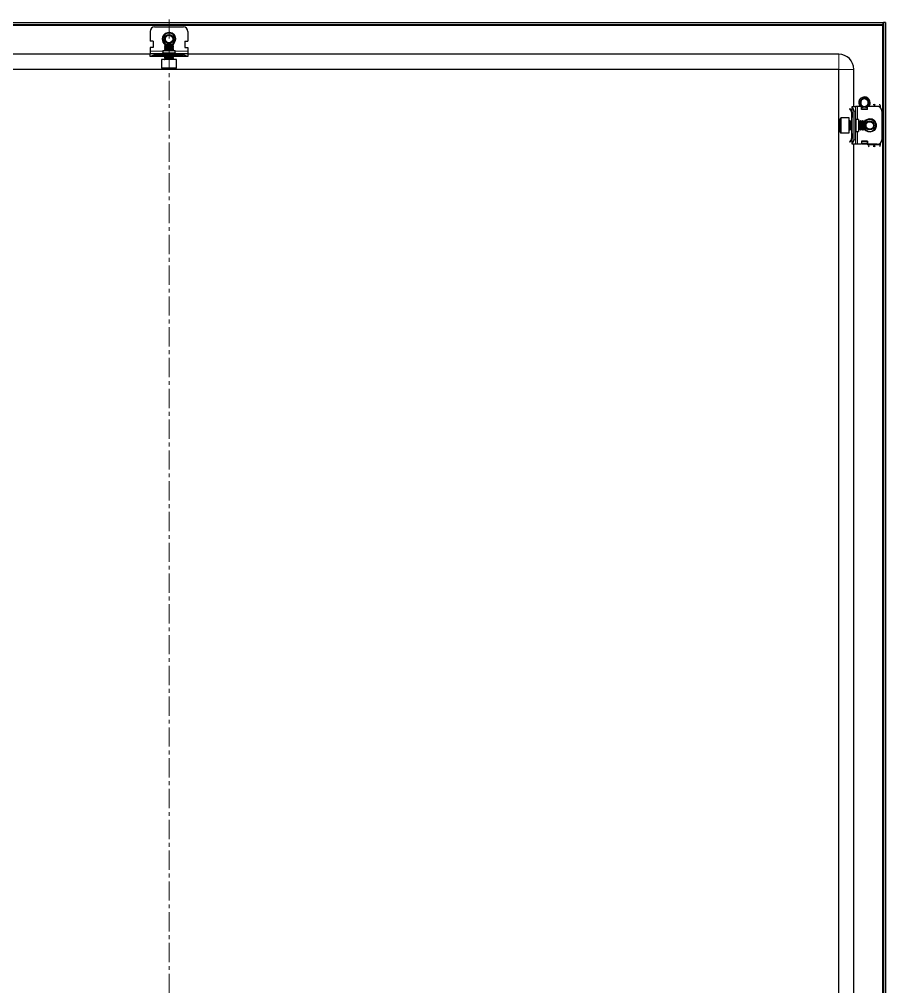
# Model space of a CAD drawing. Header units: millimetres. Extents: x -416 to 1834, y -517 to 1061.
# Drawn here: x 1262 to 1834, y 334 to 973 of the extents above; entities that cross this region are included whole.
import ezdxf

# ---------------------------------------------------------------- set-up
doc = ezdxf.new("R2010")
doc.units = ezdxf.units.MM
doc.linetypes.add('CENTERX2', pattern=[20.32, 12.7, -2.54, 2.54, -2.54])
doc.layers.add('FORMAT', color=7, linetype='Continuous')

msp = doc.modelspace()

# ---------------------------------------------------------------- linework, layer by layer
at = {"color": 7, "linetype": 'Continuous', "lineweight": 25}
for p, q in [((889.58, 970.69), (1832.18, 970.69)), ((1832.18, 969.19), (1832.18, 970.69)), ((1833.88, 970.69), (1832.38, 970.69)), ((1832.38, 970.69), (1832.38, -390.31)), ((1833.88, 970.69), (1833.88, -390.31)), ((889.58, 969.19), (1832.18, 969.19)), ((1348.38, 964.69), (1348.38, 958.19)), ((1351.38, 967.69), (1370.38, 967.69)), ((1373.38, 964.69), (1373.38, 958.19)), ((1832.02, 969.19), (1831.78, 968.59)), ((1350.38, 958.19), (1348.38, 958.19)), ((1350.38, 958.19), (1350.38, 954.19)), ((1371.38, 958.19), (1373.38, 958.19)), ((1371.38, 958.19), (1371.38, 954.19)), ((1348.38, 954.19), (1348.38, 951.69)), ((1350.38, 954.19), (1348.38, 954.19)), ((1348.38, 951.69), (1348.38, 950.19)), ((1356.88, 952.19), (1356.88, 950.69)), ((1356.88, 952.19), (1364.88, 952.19)), ((1358.43, 956.19), (1357.88, 955.63)), ((1357.88, 955.63), (1357.88, 955.57)), ((1363.88, 955.63), (1357.88, 955.63)), ((1357.88, 955.57), (1358.43, 955.19)), ((1358.35, 955.57), (1357.88, 955.57)), ((1358.43, 955.19), (1357.88, 954.8)), ((1357.88, 954.8), (1357.88, 954.57)), ((1358.35, 954.8), (1357.88, 954.8)), ((1357.88, 954.57), (1358.43, 954.19)), ((1358.35, 954.57), (1357.88, 954.57)), ((1358.43, 954.19), (1357.88, 953.8)), ((1357.88, 953.8), (1357.88, 953.57)), ((1358.35, 953.8), (1357.88, 953.8)), ((1357.88, 953.57), (1358.43, 953.19)), ((1358.35, 953.57), (1357.88, 953.57)), ((1358.43, 953.19), (1357.88, 952.8)), ((1357.88, 952.8), (1357.88, 952.57)), ((1358.35, 952.8), (1357.88, 952.8)), ((1357.88, 952.57), (1358.43, 952.19)), ((1358.35, 952.57), (1357.88, 952.57)), ((1363.88, 955.57), (1358.35, 955.57)), ((1363.88, 954.8), (1358.35, 954.8)), ((1363.88, 954.57), (1358.35, 954.57)), ((1363.88, 953.8), (1358.35, 953.8)), ((1363.88, 953.57), (1358.35, 953.57)), ((1363.88, 952.8), (1358.35, 952.8)), ((1363.88, 952.57), (1358.35, 952.57)), ((1363.32, 956.19), (1358.43, 956.19)), ((1358.82, 955.19), (1358.43, 955.19)), ((1358.82, 954.19), (1358.43, 954.19)), ((1358.82, 953.19), (1358.43, 953.19)), ((1363.32, 955.19), (1358.82, 955.19)), ((1363.32, 954.19), (1358.82, 954.19)), ((1363.32, 953.19), (1358.82, 953.19)), ((1363.88, 955.63), (1363.32, 956.19)), ((1363.32, 955.19), (1363.88, 955.57)), ((1363.88, 954.8), (1363.32, 955.19)), ((1363.32, 954.19), (1363.88, 954.57)), ((1363.88, 953.8), (1363.32, 954.19)), ((1363.32, 953.19), (1363.88, 953.57)), ((1363.88, 952.8), (1363.32, 953.19)), ((1363.32, 952.19), (1363.88, 952.57)), ((1363.88, 955.57), (1363.88, 955.63)), ((1363.88, 954.57), (1363.88, 954.8)), ((1363.88, 953.57), (1363.88, 953.8)), ((1363.88, 952.57), (1363.88, 952.8)), ((1364.88, 950.69), (1364.88, 952.19)), ((1371.38, 954.19), (1373.38, 954.19)), ((1373.38, 954.19), (1373.38, 951.69)), ((1373.38, 951.69), (1373.38, 950.19)), ((1348.38, 949.69), (918.88, 949.69)), ((1348.38, 948.19), (1348.38, 950.19)), ((1348.38, 950.19), (1351.38, 950.19)), ((1349.14, 948.19), (1348.38, 948.19)), ((1372.61, 948.19), (1349.14, 948.19)), ((1351.38, 950.19), (1370.38, 950.19)), ((1351.38, 949.19), (1370.38, 949.19)), ((1355.88, 946.19), (1355.88, 940.79)), ((1365.88, 946.19), (1355.88, 946.19)), ((1358.43, 948.19), (1357.88, 947.8)), ((1357.88, 947.8), (1357.88, 947.57)), ((1358.35, 947.8), (1357.88, 947.8)), ((1357.88, 947.57), (1358.43, 947.19)), ((1358.35, 947.57), (1357.88, 947.57)), ((1358.43, 947.19), (1357.88, 946.8)), ((1357.88, 946.8), (1357.88, 946.44)), ((1358.35, 946.8), (1357.88, 946.8)), ((1363.88, 947.8), (1358.35, 947.8)), ((1363.88, 947.57), (1358.35, 947.57)), ((1363.88, 946.8), (1358.35, 946.8)), ((1358.82, 947.19), (1358.43, 947.19)), ((1363.32, 947.19), (1358.82, 947.19)), ((1363.88, 947.8), (1363.32, 948.19)), ((1363.32, 947.19), (1363.88, 947.57)), ((1363.88, 946.8), (1363.32, 947.19)), ((1363.88, 947.57), (1363.88, 947.8)), ((1363.88, 946.44), (1363.88, 946.8)), ((1365.88, 940.79), (1365.88, 946.19)), ((1370.38, 950.19), (1373.38, 950.19)), ((1373.38, 948.19), (1372.61, 948.19)), ((1373.38, 950.19), (1373.38, 948.19)), ((1802.88, 949.69), (1373.38, 949.69)), ((1802.88, 939.69), (918.88, 939.69)), ((1365.28, 940.19), (1356.48, 940.19)), ((1802.88, -359.31), (1802.88, 939.69)), ((1812.88, 915.19), (1812.88, 939.69)), ((1817.67, 919.72), (1817.64, 919.69)), ((1818.25, 920.21), (1818.46, 920.32)), ((1818.43, 920.31), (1818.39, 920.29)), ((1818.43, 920.24), (1818.39, 920.29)), ((1818.43, 920.31), (1818.65, 920.39)), ((1818.61, 920.41), (1818.57, 920.39)), ((1818.8, 920.49), (1818.76, 920.47)), ((1818.8, 920.49), (1819.03, 920.56)), ((1819, 920.55), (1818.95, 920.54)), ((1819.19, 920.61), (1819.14, 920.6)), ((1820.08, 920.68), (1819.33, 920.61)), ((1821.57, 920.16), (1821.53, 920.19)), ((1821.74, 920.04), (1821.7, 920.07)), ((1821.9, 919.91), (1821.86, 919.94)), ((1822.04, 919.77), (1822.01, 919.8)), ((1822.04, 919.77), (1822.16, 919.63)), ((1822.15, 919.64), (1822.14, 919.66)), ((1810.32, 913.83), (1809.96, 913.47)), ((1810.94, 912.5), (1809.96, 913.47)), ((1811.29, 912.85), (1810.32, 913.83)), ((1811.38, 913.19), (1811.38, 912.79)), ((1811.67, 913.89), (1811.88, 914.1)), ((1811.88, 915.19), (1813.88, 915.19)), ((1811.88, 914.42), (1811.88, 915.19)), ((1811.88, 890.95), (1811.88, 914.42)), ((1813.88, 915.19), (1813.88, 912.19)), ((1815.38, 915.19), (1813.88, 915.19)), ((1817.88, 915.19), (1815.38, 915.19)), ((1816.88, 917.78), (1816.91, 918.03)), ((1816.88, 917.58), (1816.9, 917.82)), ((1816.88, 917.78), (1816.88, 917.73)), ((1816.88, 917.58), (1816.88, 917.53)), ((1816.89, 917.99), (1816.89, 917.94)), ((1816.89, 917.38), (1816.9, 917.33)), ((1816.92, 918.19), (1816.91, 918.14)), ((1816.92, 917.19), (1816.93, 917.14)), ((1816.96, 918.39), (1816.95, 918.34)), ((1816.96, 918.39), (1817.04, 918.63)), ((1816.96, 917), (1816.97, 916.96)), ((1817.01, 918.58), (1817, 918.53)), ((1817, 916.82), (1817.02, 916.78)), ((1817.06, 916.65), (1817.07, 916.64)), ((1817.65, 915.68), (1817.68, 915.64)), ((1817.79, 915.54), (1817.82, 915.5)), ((1817.88, 913.19), (1817.88, 915.19)), ((1818.13, 914.37), (1817.88, 914.51)), ((1821.88, 913.19), (1817.88, 913.19)), ((1817.94, 915.4), (1817.97, 915.37)), ((1818.1, 915.27), (1818.14, 915.24)), ((1818.13, 914.81), (1818.47, 915.05)), ((1818.63, 914.81), (1818.13, 914.45)), ((1818.13, 914.45), (1818.13, 914.81)), ((1818.13, 913.54), (1818.13, 914.45)), ((1818.13, 913.19), (1818.13, 913.54)), ((1818.27, 915.15), (1818.31, 915.13)), ((1818.45, 915.05), (1818.49, 915.03)), ((1818.63, 914.81), (1819.03, 914.81)), ((1818.8, 914.89), (1818.85, 914.87)), ((1818.98, 914.82), (1819.02, 914.81)), ((1819.16, 914.77), (1819.2, 914.76)), ((1820.33, 914.72), (1820.14, 914.7)), ((1820.48, 914.75), (1820.52, 914.76)), ((1820.85, 914.85), (1820.67, 914.81)), ((1820.72, 914.81), (1821.13, 914.81)), ((1821.63, 914.45), (1821.13, 914.81)), ((1821.42, 915.11), (1821.15, 914.99)), ((1821.22, 915.09), (1821.63, 914.81)), ((1821.74, 915.33), (1821.56, 915.25)), ((1821.63, 914.81), (1821.63, 914.45)), ((1821.63, 914.45), (1821.63, 913.54)), ((1821.63, 913.54), (1821.63, 913.19)), ((1821.88, 914.51), (1821.68, 914.4)), ((1821.68, 914.4), (1821.68, 913.19)), ((1821.88, 913.19), (1821.88, 915.19)), ((1828.38, 915.19), (1821.88, 915.19)), ((1822.14, 915.72), (1821.98, 915.59)), ((1822.12, 915.76), (1822, 915.57)), ((1822.17, 918.55), (1822.34, 918.14)), ((1822.65, 916.57), (1822.54, 916.38)), ((1822.66, 916.57), (1822.56, 916.39)), ((1822.71, 916.71), (1822.73, 916.75)), ((1822.77, 916.89), (1822.78, 916.93)), ((1822.87, 917.49), (1822.81, 917.18)), ((1822.82, 917.08), (1822.83, 917.13)), ((1822.85, 917.28), (1822.86, 917.33)), ((1822.87, 917.49), (1822.87, 917.54)), ((1822.88, 917.69), (1822.88, 917.68)), ((1830.38, 914.42), (1830.38, 915.44)), ((1803.88, 898.29), (1803.88, 907.09)), ((1809.88, 907.69), (1804.48, 907.69)), ((1809.88, 897.69), (1809.88, 907.69)), ((1810.94, 912.5), (1811.29, 912.85)), ((1811.38, 911.44), (1811.88, 911.44)), ((1811.38, 911.44), (1811.38, 907.94)), ((1811.88, 907.94), (1811.38, 907.94)), ((1811.38, 907.94), (1811.38, 905.69)), ((1811.88, 911.44), (1811.88, 907.94)), ((1812.88, 912.19), (1812.88, 893.19)), ((1813.88, 912.19), (1813.88, 893.19)), ((1815.88, 906.69), (1814.38, 906.69)), ((1815.88, 906.69), (1815.88, 898.69)), ((1831.38, 912.19), (1831.38, 893.19)), ((1810.49, 905.69), (1810.13, 905.69)), ((1810.88, 905.13), (1810.49, 905.69)), ((1810.49, 905.21), (1810.49, 905.69)), ((1810.49, 899.69), (1810.49, 905.21)), ((1810.49, 899.69), (1810.88, 900.24)), ((1811.27, 905.69), (1810.88, 905.13)), ((1810.88, 904.75), (1810.88, 905.13)), ((1810.88, 900.24), (1810.88, 904.75)), ((1810.88, 900.24), (1811.27, 899.69)), ((1811.49, 905.69), (1811.27, 905.69)), ((1811.27, 905.21), (1811.27, 905.69)), ((1811.27, 899.69), (1811.27, 905.21)), ((1811.88, 905.13), (1811.49, 905.69)), ((1811.49, 905.21), (1811.49, 905.69)), ((1811.49, 899.69), (1811.49, 905.21)), ((1811.49, 899.69), (1811.88, 900.24)), ((1816.27, 905.69), (1815.88, 905.13)), ((1815.88, 900.24), (1816.27, 899.69)), ((1816.49, 905.69), (1816.27, 905.69)), ((1816.27, 905.21), (1816.27, 905.69)), ((1816.27, 899.69), (1816.27, 905.21)), ((1816.88, 905.13), (1816.49, 905.69)), ((1816.49, 905.21), (1816.49, 905.69)), ((1816.49, 899.69), (1816.49, 905.21)), ((1816.49, 899.69), (1816.88, 900.24)), ((1817.27, 905.69), (1816.88, 905.13)), ((1816.88, 904.75), (1816.88, 905.13)), ((1816.88, 900.24), (1816.88, 904.75)), ((1816.88, 900.24), (1817.27, 899.69)), ((1817.49, 905.69), (1817.27, 905.69)), ((1817.27, 905.21), (1817.27, 905.69)), ((1817.27, 899.69), (1817.27, 905.21)), ((1817.88, 905.13), (1817.49, 905.69)), ((1817.49, 905.21), (1817.49, 905.69)), ((1817.49, 899.69), (1817.49, 905.21)), ((1817.49, 899.69), (1817.88, 900.24)), ((1818.27, 905.69), (1817.88, 905.13)), ((1817.88, 904.75), (1817.88, 905.13)), ((1817.88, 900.24), (1817.88, 904.75)), ((1817.88, 900.24), (1818.27, 899.69)), ((1818.49, 905.69), (1818.27, 905.69)), ((1818.27, 905.21), (1818.27, 905.69)), ((1818.27, 899.69), (1818.27, 905.21)), ((1818.88, 905.13), (1818.49, 905.69)), ((1818.49, 905.21), (1818.49, 905.69)), ((1818.49, 899.69), (1818.49, 905.21)), ((1818.49, 899.69), (1818.88, 900.24)), ((1819.27, 905.69), (1818.88, 905.13)), ((1818.88, 904.75), (1818.88, 905.13)), ((1818.88, 900.24), (1818.88, 904.75)), ((1818.88, 900.24), (1819.27, 899.69)), ((1819.32, 905.69), (1819.27, 905.69)), ((1819.27, 905.21), (1819.27, 905.69)), ((1819.27, 899.69), (1819.27, 905.21)), ((1819.88, 905.13), (1819.32, 905.69)), ((1819.32, 899.69), (1819.32, 905.69)), ((1819.32, 899.69), (1819.88, 900.24)), ((1819.88, 900.24), (1819.88, 905.13)), ((1804.48, 897.69), (1809.88, 897.69)), ((1810.13, 899.69), (1810.49, 899.69)), ((1811.27, 899.69), (1811.49, 899.69)), ((1811.38, 899.69), (1811.38, 897.44)), ((1811.38, 897.44), (1811.88, 897.44)), ((1811.38, 897.44), (1811.38, 893.94)), ((1811.38, 893.94), (1811.88, 893.94)), ((1811.88, 897.44), (1811.88, 893.94)), ((1814.38, 898.69), (1815.88, 898.69)), ((1816.27, 899.69), (1816.49, 899.69)), ((1817.27, 899.69), (1817.49, 899.69)), ((1818.27, 899.69), (1818.49, 899.69)), ((1819.27, 899.69), (1819.32, 899.69)), ((1810.94, 892.88), (1809.96, 891.9)), ((1810.32, 891.55), (1809.96, 891.9)), ((1811.29, 892.52), (1810.32, 891.55)), ((1810.94, 892.88), (1811.29, 892.52)), ((1811.38, 892.19), (1811.38, 892.65)), ((1811.88, 891.27), (1811.67, 891.48)), ((1811.88, 890.19), (1811.88, 890.95)), ((1813.88, 890.19), (1811.88, 890.19)), ((1812.88, 302.69), (1812.88, 890.19)), ((1813.88, 893.19), (1813.88, 890.19)), ((1815.38, 890.19), (1813.88, 890.19)), ((1817.88, 890.19), (1815.38, 890.19)), ((1821.88, 892.19), (1817.88, 892.19)), ((1817.88, 892.19), (1817.88, 890.19)), ((1818.13, 891.83), (1818.13, 892.19)), ((1818.13, 890.92), (1818.13, 891.83)), ((1818.13, 890.92), (1818.63, 890.57)), ((1818.13, 890.57), (1818.13, 890.92)), ((1818.63, 890.21), (1818.13, 890.57)), ((1821.13, 890.57), (1818.63, 890.57)), ((1818.63, 890.57), (1818.63, 890.21)), ((1821.13, 890.21), (1818.63, 890.21)), ((1821.13, 890.57), (1821.63, 890.92)), ((1821.13, 890.21), (1821.13, 890.57)), ((1821.63, 890.57), (1821.13, 890.21)), ((1821.63, 892.19), (1821.63, 891.83)), ((1821.63, 891.83), (1821.63, 890.92)), ((1821.63, 890.92), (1821.63, 890.57)), ((1821.68, 892.19), (1821.68, 890.3)), ((1821.68, 890.3), (1821.88, 890.3)), ((1821.88, 892.19), (1821.88, 890.19)), ((1828.38, 890.19), (1821.88, 890.19)), ((1822.38, 889.94), (1822.38, 890.19)), ((1830.38, 889.94), (1830.38, 890.95))]:
    msp.add_line(p, q, dxfattribs=at)
at = {"color": 8, "linetype": 'Continuous', "lineweight": 18}
for p, q in [((889.98, 968.59), (1831.78, 968.59)), ((1831.78, 968.59), (1831.78, -388.21)), ((1348.38, 951.69), (1356.88, 951.69)), ((1364.88, 951.69), (1373.38, 951.69)), ((1351.38, 950.19), (1351.38, 949.19)), ((1356.88, 950.69), (1364.88, 950.69)), ((1357.88, 946.44), (1362.49, 946.44)), ((1362.49, 946.44), (1363.88, 946.44)), ((1370.38, 949.19), (1370.38, 950.19)), ((1802.88, 939.69), (1802.88, 949.69)), ((1355.88, 940.79), (1365.88, 940.79)), ((1802.88, 939.69), (1812.88, 939.69)), ((1811.88, 913.19), (1811.38, 913.19)), ((1811.88, 913.69), (1811.67, 913.89)), ((1815.38, 915.19), (1815.38, 906.69)), ((1821.63, 913.54), (1818.13, 913.54)), ((1822.88, 915.44), (1826.38, 915.44)), ((1830.38, 915.44), (1826.38, 915.44)), ((1804.48, 907.69), (1804.48, 897.69)), ((1813.88, 912.19), (1812.88, 912.19)), ((1814.38, 906.69), (1814.38, 898.69)), ((1810.13, 905.69), (1810.13, 901.07)), ((1810.13, 901.07), (1810.13, 899.69)), ((1815.38, 898.69), (1815.38, 890.19)), ((1811.88, 892.19), (1811.38, 892.19)), ((1811.88, 891.69), (1811.67, 891.48)), ((1812.88, 893.19), (1813.88, 893.19)), ((1818.13, 891.83), (1821.63, 891.83)), ((1826.38, 889.94), (1822.38, 889.94)), ((1830.38, 889.94), (1826.38, 889.94))]:
    msp.add_line(p, q, dxfattribs=at)
at = {"color": 7, "linetype": 'Continuous', "lineweight": 25}
for centre, radius in [((1360.88, 959.69), 3), ((1360.88, 959.69), 2.76), ((1360.88, 959.69), 2.45), ((1823.38, 902.69), 3), ((1823.38, 902.69), 2.76), ((1823.38, 902.69), 2.45)]:
    msp.add_circle(centre, radius, dxfattribs=at)
for centre, radius, start, end in [((1351.38, 964.69), 3, 90, 180), ((1370.38, 964.69), 3, 0, 90), ((1360.88, 959.69), 4, 0, 241.04498), ((1360.88, 959.69), 4, 298.95502, 0), ((1351.38, 946.19), 3, 90, 138.18969), ((1356.38, 950.69), 0.5, 270, 0), ((1357.63, 946.44), 0.25, 270, 0), ((1364.13, 946.44), 0.25, 180, 270), ((1365.38, 950.69), 0.5, 180, 270), ((1370.38, 946.19), 3, 41.81031, 90), ((1802.88, 939.69), 10, 360, 90), ((1356.48, 940.79), 0.6, 180, 270), ((1365.28, 940.79), 0.6, 270, 0), ((1819.88, 917.69), 3.75, 0, 221.81031), ((1819.88, 917.69), 2.5, 108.59442, 168.59442), ((1819.88, 917.69), 2.5, 75.88813, 108.59442), ((1819.88, 917.69), 3, 59.92857, 86.21929), ((1819.88, 917.69), 3, 360, 40.74374), ((1812.38, 913.19), 1, 135, 180), ((1809.88, 912.19), 3, 360, 48.18969), ((1819.88, 917.69), 2.5, 168.59442, 228.59442), ((1819.88, 917.69), 2.5, 228.59442, 288.59442), ((1819.88, 917.69), 2.5, 288.59442, 348.59442), ((1819.88, 917.69), 2.5, 348.59442, 10.51652), ((1819.88, 917.69), 3.75, 318.18969, 0), ((1828.38, 912.19), 3, 0, 90), ((1804.48, 907.09), 0.6, 90, 180), ((1814.38, 907.19), 0.5, 180, 270), ((1823.38, 902.69), 4, 270, 151.04498), ((1810.13, 905.94), 0.25, 180, 270), ((1823.38, 902.69), 4, 208.95502, 270), ((1804.48, 898.29), 0.6, 180, 270), ((1810.13, 899.44), 0.25, 90, 180), ((1814.38, 898.19), 0.5, 90, 180), ((1812.38, 892.19), 1, 180, 225), ((1809.88, 893.19), 3, 311.81031, 0), ((1828.38, 893.19), 3, 270, 360)]:
    msp.add_arc(centre, radius, start, end, dxfattribs=at)
at = {"color": 8, "linetype": 'Continuous', "lineweight": 18}
for centre, start, end in [((1360.88, 959.69), 305.46217, 180), ((1360.88, 959.69), 180, 234.53783), ((1823.38, 902.69), 215.46217, 90), ((1823.38, 902.69), 90, 144.53783)]:
    msp.add_arc(centre, 4.5, start, end, dxfattribs=at)
at = {"color": 7, "linetype": 'Continuous', "lineweight": 25}
for points, knots in [([(1832.38, 970.69), (1832.37, 970.5), (1832.34, 970.14), (1832.26, 969.77), (1832.18, 969.58), (1832.18, 969.57)], [0, 0, 0, 0, 0.48755, 0.97507, 1, 1, 1, 1]), ([(1818.42, 920.24), (1818.34, 920.19), (1817.99, 919.96), (1817.5, 919.45), (1817.28, 918.9), (1817.18, 918.65)], [0, 0, 0, 0, 0.128781, 0.613629, 1, 1, 1, 1]), ([(1817.24, 919.1), (1817.25, 919.12), (1817.32, 919.3), (1817.44, 919.45), (1817.55, 919.58)], [0, 0, 0, 0, 0.128161, 1, 1, 1, 1]), ([(1819.08, 920.06), (1819.07, 920.05), (1819.02, 920.04), (1818.94, 920.03), (1818.84, 920.03), (1818.75, 920.04), (1818.67, 920.06), (1818.59, 920.1), (1818.51, 920.15), (1818.45, 920.19), (1818.42, 920.23), (1818.42, 920.24)], [0, 0, 0, 0, 0.0429601, 0.1733, 0.2742626, 0.4010814, 0.5277159, 0.6542588, 0.7807587, 0.9368521, 1, 1, 1, 1]), ([(1818.43, 920.31), (1818.46, 920.29), (1818.52, 920.26), (1818.59, 920.18), (1818.63, 920.12), (1818.65, 920.08), (1818.65, 920.07)], [0, 0, 0, 0, 0.319514, 0.608493, 0.891527, 1, 1, 1, 1]), ([(1818.72, 920.05), (1818.72, 920.05), (1818.72, 920.08), (1818.71, 920.15), (1818.67, 920.24), (1818.63, 920.32), (1818.59, 920.36), (1818.57, 920.39)], [0, 0, 0, 0, 0.00279, 0.269575, 0.536371, 0.765499, 1, 1, 1, 1]), ([(1818.61, 920.41), (1818.64, 920.38), (1818.7, 920.34), (1818.76, 920.27), (1818.8, 920.19), (1818.83, 920.11), (1818.83, 920.05), (1818.83, 920.03)], [0, 0, 0, 0, 0.234253, 0.442787, 0.646465, 0.841043, 1, 1, 1, 1]), ([(1818.87, 920.03), (1818.87, 920.06), (1818.88, 920.12), (1818.87, 920.22), (1818.85, 920.31), (1818.81, 920.4), (1818.78, 920.45), (1818.76, 920.47)], [0, 0, 0, 0, 0.181695, 0.396783, 0.61186, 0.803681, 1, 1, 1, 1]), ([(1818.8, 920.49), (1818.83, 920.46), (1818.88, 920.42), (1818.93, 920.33), (1818.96, 920.25), (1818.98, 920.17), (1818.98, 920.09), (1818.97, 920.05), (1818.96, 920.03)], [0, 0, 0, 0, 0.208724, 0.39105, 0.568219, 0.73683, 0.894853, 1, 1, 1, 1]), ([(1818.99, 920.04), (1818.99, 920.04), (1819.01, 920.08), (1819.02, 920.16), (1819.03, 920.26), (1819.02, 920.36), (1819, 920.45), (1818.97, 920.51), (1818.95, 920.54)], [0, 0, 0, 0, 0.043388, 0.23288, 0.422274, 0.611632, 0.803279, 1, 1, 1, 1]), ([(1819, 920.55), (1819.02, 920.53), (1819.06, 920.47), (1819.1, 920.39), (1819.12, 920.3), (1819.12, 920.22), (1819.11, 920.14), (1819.09, 920.09), (1819.08, 920.06), (1819.07, 920.06)], [0, 0, 0, 0, 0.198483, 0.367712, 0.531083, 0.685778, 0.830503, 0.965152, 1, 1, 1, 1]), ([(1819.33, 920.61), (1819.34, 920.59), (1819.36, 920.55), (1819.37, 920.47), (1819.37, 920.39), (1819.36, 920.31), (1819.32, 920.23), (1819.26, 920.15), (1819.16, 920.09), (1819.1, 920.07), (1819.08, 920.06)], [0, 0, 0, 0, 0.098631, 0.238541, 0.378532, 0.49895, 0.601027, 0.777401, 0.9101, 1, 1, 1, 1]), ([(1819.1, 920.07), (1819.11, 920.1), (1819.14, 920.15), (1819.17, 920.23), (1819.18, 920.33), (1819.19, 920.46), (1819.16, 920.54), (1819.14, 920.6)], [0, 0, 0, 0, 0.13286, 0.29106, 0.491007, 0.69089, 1, 1, 1, 1]), ([(1819.19, 920.61), (1819.2, 920.58), (1819.23, 920.53), (1819.25, 920.44), (1819.26, 920.36), (1819.26, 920.28), (1819.23, 920.19), (1819.19, 920.13), (1819.16, 920.09)], [0, 0, 0, 0, 0.16279, 0.324686, 0.479688, 0.626058, 0.76302, 1, 1, 1, 1]), ([(1819.18, 920.1), (1819.18, 920.11), (1819.21, 920.14), (1819.25, 920.19), (1819.29, 920.27), (1819.32, 920.36), (1819.34, 920.46), (1819.34, 920.54), (1819.33, 920.59), (1819.33, 920.61)], [0, 0, 0, 0, 0.036757, 0.196192, 0.355485, 0.51469, 0.719746, 0.882005, 1, 1, 1, 1]), ([(1820.49, 920.11), (1820.77, 920.06), (1821.07, 920.01), (1821.33, 919.88), (1821.34, 919.87)], [0, 0, 0, 0, 0.9656715, 1, 1, 1, 1]), ([(1820.49, 920.11), (1820.58, 920.07), (1820.72, 920.02), (1820.84, 919.94), (1820.88, 919.92)], [0, 0, 0, 0, 0.681733, 1, 1, 1, 1]), ([(1820.88, 919.92), (1820.96, 919.88), (1821.28, 919.73), (1821.79, 919.31), (1822.04, 918.81), (1822.17, 918.55)], [0, 0, 0, 0, 0.130652, 0.560007, 1, 1, 1, 1]), ([(1821.34, 919.87), (1821.34, 919.89), (1821.33, 919.94), (1821.32, 920.01), (1821.32, 920.1), (1821.34, 920.19), (1821.37, 920.25), (1821.38, 920.28)], [0, 0, 0, 0, 0.113604, 0.31095, 0.508229, 0.75166, 1, 1, 1, 1]), ([(1821.4, 920.27), (1821.4, 920.24), (1821.4, 920.17), (1821.37, 920.07), (1821.34, 920.01), (1821.33, 919.99), (1821.33, 919.99)], [0, 0, 0, 0, 0.357139, 0.680979, 0.998183, 1, 1, 1, 1]), ([(1821.34, 919.9), (1821.36, 919.92), (1821.41, 919.95), (1821.46, 920.02), (1821.51, 920.1), (1821.52, 920.16), (1821.53, 920.19)], [0, 0, 0, 0, 0.228254, 0.510351, 0.752319, 1, 1, 1, 1]), ([(1821.95, 919.47), (1821.93, 919.46), (1821.89, 919.45), (1821.8, 919.44), (1821.7, 919.46), (1821.61, 919.5), (1821.53, 919.55), (1821.45, 919.63), (1821.38, 919.75), (1821.35, 919.83), (1821.34, 919.87)], [0, 0, 0, 0, 0.073646, 0.169563, 0.351373, 0.438893, 0.519676, 0.682906, 0.8512, 1, 1, 1, 1]), ([(1821.57, 920.16), (1821.57, 920.13), (1821.56, 920.06), (1821.53, 919.96), (1821.48, 919.89), (1821.43, 919.83), (1821.39, 919.8), (1821.37, 919.79)], [0, 0, 0, 0, 0.240212, 0.454711, 0.664287, 0.864517, 1, 1, 1, 1]), ([(1821.38, 919.75), (1821.41, 919.76), (1821.47, 919.79), (1821.54, 919.84), (1821.61, 919.91), (1821.67, 919.99), (1821.69, 920.04), (1821.7, 920.07)], [0, 0, 0, 0, 0.172104, 0.391099, 0.610089, 0.802801, 1, 1, 1, 1]), ([(1821.74, 920.04), (1821.73, 920), (1821.72, 919.94), (1821.67, 919.85), (1821.62, 919.78), (1821.55, 919.72), (1821.49, 919.68), (1821.45, 919.67), (1821.43, 919.67)], [0, 0, 0, 0, 0.209239, 0.392702, 0.571062, 0.740844, 0.899958, 1, 1, 1, 1]), ([(1821.45, 919.65), (1821.46, 919.65), (1821.5, 919.65), (1821.57, 919.68), (1821.66, 919.72), (1821.74, 919.78), (1821.81, 919.85), (1821.84, 919.91), (1821.86, 919.94)], [0, 0, 0, 0, 0.0505, 0.241124, 0.431653, 0.622154, 0.808692, 1, 1, 1, 1]), ([(1821.9, 919.91), (1821.88, 919.87), (1821.86, 919.81), (1821.81, 919.73), (1821.74, 919.67), (1821.68, 919.62), (1821.6, 919.59), (1821.55, 919.58), (1821.51, 919.58), (1821.51, 919.58)], [0, 0, 0, 0, 0.198035, 0.367663, 0.531495, 0.686664, 0.831818, 0.981917, 1, 1, 1, 1]), ([(1821.52, 919.57), (1821.53, 919.57), (1821.56, 919.56), (1821.63, 919.57), (1821.71, 919.59), (1821.8, 919.62), (1821.87, 919.67), (1821.95, 919.73), (1821.99, 919.78), (1822.01, 919.8)], [0, 0, 0, 0, 0.018281, 0.175639, 0.332896, 0.490097, 0.647274, 0.821632, 1, 1, 1, 1]), ([(1822.04, 919.77), (1822.02, 919.74), (1821.99, 919.69), (1821.94, 919.62), (1821.87, 919.57), (1821.8, 919.54), (1821.72, 919.52), (1821.65, 919.51), (1821.6, 919.52), (1821.57, 919.53)], [0, 0, 0, 0, 0.159446, 0.318034, 0.469983, 0.61348, 0.747649, 0.872856, 1, 1, 1, 1]), ([(1821.59, 919.52), (1821.62, 919.51), (1821.68, 919.49), (1821.76, 919.5), (1821.84, 919.5), (1821.92, 919.53), (1822.03, 919.57), (1822.1, 919.63), (1822.14, 919.66)], [0, 0, 0, 0, 0.149407, 0.278563, 0.407661, 0.536722, 0.727045, 1, 1, 1, 1]), ([(1822.15, 919.64), (1822.13, 919.62), (1822.1, 919.57), (1822.04, 919.52), (1821.98, 919.48), (1821.95, 919.47), (1821.95, 919.47)], [0, 0, 0, 0, 0.315056, 0.630194, 0.945514, 1, 1, 1, 1]), ([(1821.95, 919.47), (1821.97, 919.45), (1822.22, 919.22), (1822.56, 918.76), (1822.8, 918.15), (1822.86, 917.8), (1822.88, 917.69)], [0, 0, 0, 0, 0.050685, 0.485619, 0.826643, 1, 1, 1, 1]), ([(1816.88, 917.78), (1816.91, 917.8), (1816.97, 917.83), (1817.07, 917.85), (1817.16, 917.86), (1817.21, 917.85), (1817.23, 917.84)], [0, 0, 0, 0, 0.293779, 0.558982, 0.818494, 1, 1, 1, 1]), ([(1817.1, 917.75), (1817.09, 917.76), (1817.04, 917.76), (1816.96, 917.76), (1816.91, 917.74), (1816.88, 917.73)], [0, 0, 0, 0, 0.236131, 0.613435, 1, 1, 1, 1]), ([(1817.65, 915.68), (1817.53, 915.83), (1817.25, 916.18), (1816.96, 916.84), (1816.91, 917.35), (1816.88, 917.6)], [0, 0, 0, 0, 0.274163, 0.639603, 1, 1, 1, 1]), ([(1816.89, 917.99), (1816.93, 918), (1816.99, 918.02), (1817.09, 918.04), (1817.18, 918.03), (1817.26, 918.01), (1817.32, 917.99), (1817.34, 917.97), (1817.34, 917.97)], [0, 0, 0, 0, 0.227908, 0.430276, 0.627707, 0.816134, 0.99284, 1, 1, 1, 1]), ([(1817.27, 917.89), (1817.27, 917.89), (1817.23, 917.91), (1817.16, 917.94), (1817.07, 917.95), (1816.97, 917.95), (1816.92, 917.94), (1816.89, 917.94)], [0, 0, 0, 0, 0.050156, 0.304513, 0.55888, 0.776903, 1, 1, 1, 1]), ([(1816.99, 916.94), (1816.97, 916.98), (1816.91, 917.13), (1816.9, 917.3), (1816.89, 917.41)], [0, 0, 0, 0, 0.28291, 1, 1, 1, 1]), ([(1817.35, 918), (1817.33, 918.02), (1817.28, 918.06), (1817.19, 918.11), (1817.1, 918.14), (1817, 918.15), (1816.94, 918.15), (1816.91, 918.14)], [0, 0, 0, 0, 0.19243, 0.403622, 0.614801, 0.805152, 1, 1, 1, 1]), ([(1816.92, 918.19), (1816.96, 918.2), (1817.02, 918.22), (1817.12, 918.22), (1817.2, 918.2), (1817.28, 918.17), (1817.35, 918.13), (1817.38, 918.1), (1817.4, 918.09)], [0, 0, 0, 0, 0.205811, 0.38496, 0.558827, 0.724121, 0.878934, 1, 1, 1, 1]), ([(1817.38, 918.14), (1817.36, 918.16), (1817.32, 918.21), (1817.24, 918.26), (1817.15, 918.31), (1817.05, 918.34), (1816.98, 918.34), (1816.95, 918.34)], [0, 0, 0, 0, 0.183111, 0.381533, 0.579913, 0.787111, 1, 1, 1, 1]), ([(1816.96, 918.39), (1817, 918.39), (1817.06, 918.4), (1817.16, 918.39), (1817.24, 918.36), (1817.31, 918.32), (1817.37, 918.27), (1817.4, 918.23), (1817.41, 918.21)], [0, 0, 0, 0, 0.207037, 0.38272, 0.55212, 0.712365, 0.86221, 1, 1, 1, 1]), ([(1817, 918.52), (1817.01, 918.54), (1817.02, 918.65), (1817.08, 918.76), (1817.12, 918.84)], [0, 0, 0, 0, 0.218168, 1, 1, 1, 1]), ([(1817.42, 918.22), (1817.41, 918.24), (1817.39, 918.29), (1817.33, 918.36), (1817.26, 918.43), (1817.17, 918.48), (1817.09, 918.52), (1817.03, 918.53), (1817, 918.53)], [0, 0, 0, 0, 0.112687, 0.266978, 0.464332, 0.661607, 0.829157, 1, 1, 1, 1]), ([(1817.19, 916.39), (1817.17, 916.42), (1817.08, 916.55), (1817.03, 916.72), (1817, 916.85)], [0, 0, 0, 0, 0.192577, 1, 1, 1, 1]), ([(1817.01, 918.58), (1817.04, 918.58), (1817.1, 918.58), (1817.19, 918.55), (1817.26, 918.51), (1817.32, 918.47), (1817.37, 918.41), (1817.41, 918.35), (1817.43, 918.31), (1817.43, 918.3)], [0, 0, 0, 0, 0.164802, 0.328662, 0.485343, 0.633184, 0.771489, 0.900657, 1, 1, 1, 1]), ([(1817.43, 918.18), (1817.42, 918.15), (1817.4, 918.07), (1817.35, 917.97), (1817.28, 917.89), (1817.21, 917.82), (1817.14, 917.77), (1817.08, 917.74), (1817.05, 917.73), (1817.04, 917.72)], [0, 0, 0, 0, 0.125166, 0.336769, 0.488675, 0.640371, 0.791962, 0.943503, 1, 1, 1, 1]), ([(1817.04, 917.72), (1817.04, 917.65), (1817.06, 917.26), (1817.24, 916.59), (1817.61, 916.11), (1817.78, 915.89)], [0, 0, 0, 0, 0.108003, 0.585763, 1, 1, 1, 1]), ([(1817.18, 918.65), (1817.18, 918.65), (1817.21, 918.64), (1817.26, 918.62), (1817.33, 918.57), (1817.37, 918.51), (1817.41, 918.44), (1817.44, 918.34), (1817.44, 918.24), (1817.43, 918.19), (1817.43, 918.18)], [0, 0, 0, 0, 0.022761, 0.192243, 0.346896, 0.477535, 0.588677, 0.783334, 0.968624, 1, 1, 1, 1]), ([(1817.44, 918.25), (1817.44, 918.28), (1817.43, 918.35), (1817.39, 918.43), (1817.34, 918.51), (1817.28, 918.57), (1817.22, 918.62), (1817.19, 918.65), (1817.18, 918.65)], [0, 0, 0, 0, 0.182737, 0.363423, 0.543947, 0.724373, 0.904747, 1, 1, 1, 1]), ([(1817.57, 915.8), (1817.53, 915.84), (1817.39, 915.98), (1817.3, 916.15), (1817.23, 916.27)], [0, 0, 0, 0, 0.288707, 1, 1, 1, 1]), ([(1817.65, 915.68), (1817.67, 915.7), (1817.7, 915.75), (1817.76, 915.81), (1817.83, 915.85), (1817.91, 915.88), (1817.98, 915.89), (1818.04, 915.9), (1818.08, 915.89), (1818.1, 915.88)], [0, 0, 0, 0, 0.169226, 0.337427, 0.497935, 0.649179, 0.790582, 0.922688, 1, 1, 1, 1]), ([(1818.14, 915.84), (1818.14, 915.84), (1818.07, 915.85), (1817.97, 915.83), (1817.86, 915.78), (1817.77, 915.73), (1817.71, 915.67), (1817.68, 915.64)], [0, 0, 0, 0, 0.046579, 0.362688, 0.551736, 0.740753, 1, 1, 1, 1]), ([(1817.78, 915.89), (1817.78, 915.89), (1817.81, 915.91), (1817.86, 915.92), (1817.95, 915.93), (1818.05, 915.92), (1818.15, 915.87), (1818.2, 915.83), (1818.22, 915.81)], [0, 0, 0, 0, 0.0458661, 0.2307436, 0.3874614, 0.6582461, 0.861978, 1, 1, 1, 1]), ([(1818.14, 915.87), (1818.11, 915.89), (1818.05, 915.91), (1817.95, 915.91), (1817.86, 915.91), (1817.81, 915.9), (1817.78, 915.89)], [0, 0, 0, 0, 0.2517951, 0.502165, 0.752314, 1, 1, 1, 1]), ([(1817.79, 915.54), (1817.8, 915.57), (1817.83, 915.63), (1817.89, 915.7), (1817.95, 915.76), (1818.02, 915.79), (1818.09, 915.82), (1818.14, 915.82), (1818.16, 915.82)], [0, 0, 0, 0, 0.211659, 0.390361, 0.562352, 0.724819, 0.876696, 1, 1, 1, 1]), ([(1818.23, 915.77), (1818.2, 915.76), (1818.13, 915.75), (1818.04, 915.71), (1817.96, 915.66), (1817.88, 915.59), (1817.84, 915.53), (1817.82, 915.5)], [0, 0, 0, 0, 0.190996, 0.383798, 0.576553, 0.78528, 1, 1, 1, 1]), ([(1817.94, 915.4), (1817.95, 915.43), (1817.97, 915.5), (1818.01, 915.58), (1818.07, 915.65), (1818.14, 915.7), (1818.2, 915.73), (1818.23, 915.74), (1818.24, 915.74)], [0, 0, 0, 0, 0.2192122, 0.4093392, 0.5935966, 0.7685681, 0.9323945, 1, 1, 1, 1]), ([(1818.33, 915.68), (1818.33, 915.68), (1818.3, 915.67), (1818.24, 915.64), (1818.15, 915.59), (1818.07, 915.53), (1818.01, 915.45), (1817.99, 915.4), (1817.97, 915.37)], [0, 0, 0, 0, 0.002693, 0.20821, 0.413641, 0.619057, 0.807274, 1, 1, 1, 1]), ([(1818.1, 915.27), (1818.1, 915.31), (1818.12, 915.38), (1818.15, 915.46), (1818.2, 915.54), (1818.27, 915.6), (1818.31, 915.64), (1818.35, 915.65), (1818.35, 915.65)], [0, 0, 0, 0, 0.222831, 0.420099, 0.612409, 0.79585, 0.967895, 1, 1, 1, 1]), ([(1818.39, 915.55), (1818.38, 915.55), (1818.34, 915.53), (1818.28, 915.48), (1818.22, 915.4), (1818.17, 915.33), (1818.15, 915.27), (1818.14, 915.24)], [0, 0, 0, 0, 0.084965, 0.329338, 0.573716, 0.784411, 1, 1, 1, 1]), ([(1818.22, 915.81), (1818.23, 915.8), (1818.27, 915.77), (1818.32, 915.71), (1818.37, 915.62), (1818.4, 915.54), (1818.43, 915.45), (1818.43, 915.39), (1818.43, 915.37)], [0, 0, 0, 0, 0.066273, 0.267344, 0.423096, 0.618734, 0.814089, 1, 1, 1, 1]), ([(1818.27, 915.15), (1818.27, 915.19), (1818.28, 915.26), (1818.31, 915.35), (1818.35, 915.44), (1818.39, 915.49), (1818.41, 915.5), (1818.41, 915.51)], [0, 0, 0, 0, 0.275174, 0.522846, 0.765225, 0.99702, 1, 1, 1, 1]), ([(1818.43, 915.37), (1818.41, 915.34), (1818.37, 915.3), (1818.33, 915.21), (1818.32, 915.16), (1818.31, 915.13)], [0, 0, 0, 0, 0.3515094, 0.6718605, 1, 1, 1, 1]), ([(1818.43, 915.37), (1818.49, 915.33), (1818.82, 915.16), (1819.49, 914.97), (1820.11, 915.01), (1820.41, 915.08), (1820.41, 915.08)], [0, 0, 0, 0, 0.102158, 0.551599, 0.99962, 1, 1, 1, 1]), ([(1818.51, 915.34), (1818.51, 915.34), (1818.51, 915.31), (1818.5, 915.24), (1818.48, 915.15), (1818.45, 915.09), (1818.43, 915.06)], [0, 0, 0, 0, 0.058255, 0.305509, 0.64716, 1, 1, 1, 1]), ([(1820.48, 914.75), (1820.45, 914.74), (1820.13, 914.68), (1819.49, 914.67), (1818.83, 914.85), (1818.49, 915.03), (1818.43, 915.06)], [0, 0, 0, 0, 0.044285, 0.46488, 0.894202, 1, 1, 1, 1]), ([(1818.45, 915.05), (1818.45, 915.09), (1818.44, 915.16), (1818.47, 915.25), (1818.49, 915.3), (1818.5, 915.33)], [0, 0, 0, 0, 0.3714319, 0.710618, 1, 1, 1, 1]), ([(1819.36, 914.75), (1819.32, 914.75), (1819.17, 914.76), (1819.04, 914.8), (1818.94, 914.84)], [0, 0, 0, 0, 0.3173854, 1, 1, 1, 1]), ([(1820.04, 914.71), (1819.98, 914.7), (1819.81, 914.67), (1819.64, 914.69), (1819.54, 914.71)], [0, 0, 0, 0, 0.399625, 1, 1, 1, 1]), ([(1820.41, 915.08), (1820.42, 915.1), (1820.44, 915.15), (1820.5, 915.22), (1820.59, 915.29), (1820.65, 915.31), (1820.67, 915.32)], [0, 0, 0, 0, 0.153621, 0.528305, 0.811762, 1, 1, 1, 1]), ([(1820.55, 915.25), (1820.53, 915.23), (1820.48, 915.19), (1820.44, 915.13), (1820.42, 915.09), (1820.41, 915.08)], [0, 0, 0, 0, 0.41332, 0.833507, 1, 1, 1, 1]), ([(1820.48, 914.75), (1820.46, 914.77), (1820.44, 914.83), (1820.42, 914.91), (1820.42, 914.99), (1820.44, 915.07), (1820.47, 915.16), (1820.52, 915.22), (1820.55, 915.25)], [0, 0, 0, 0, 0.162579, 0.32416, 0.478216, 0.623372, 0.759205, 1, 1, 1, 1]), ([(1820.59, 915.25), (1820.59, 915.25), (1820.55, 915.2), (1820.52, 915.12), (1820.5, 915.01), (1820.49, 914.92), (1820.5, 914.83), (1820.51, 914.78), (1820.52, 914.76)], [0, 0, 0, 0, 0.001313, 0.309582, 0.493731, 0.677835, 0.837663, 1, 1, 1, 1]), ([(1820.66, 914.79), (1820.64, 914.82), (1820.61, 914.88), (1820.58, 914.96), (1820.56, 915.05), (1820.57, 915.13), (1820.58, 915.2), (1820.61, 915.26), (1820.63, 915.29), (1820.64, 915.3)], [0, 0, 0, 0, 0.195461, 0.359649, 0.517607, 0.666788, 0.806268, 0.936243, 1, 1, 1, 1]), ([(1820.7, 915.29), (1820.69, 915.27), (1820.67, 915.22), (1820.65, 915.14), (1820.65, 915.05), (1820.66, 914.93), (1820.69, 914.86), (1820.71, 914.8)], [0, 0, 0, 0, 0.12511, 0.303759, 0.482355, 0.660934, 1, 1, 1, 1]), ([(1820.66, 914.79), (1820.67, 914.79), (1820.69, 914.8), (1820.7, 914.8), (1820.71, 914.8)], [0, 0, 0, 0, 0.4789775, 1, 1, 1, 1]), ([(1820.67, 915.32), (1820.69, 915.32), (1820.74, 915.34), (1820.82, 915.35), (1820.91, 915.35), (1820.98, 915.34), (1821.02, 915.33), (1821.04, 915.32)], [0, 0, 0, 0, 0.099011, 0.388276, 0.61301, 0.895384, 1, 1, 1, 1]), ([(1820.85, 914.85), (1820.83, 914.88), (1820.79, 914.93), (1820.74, 915.01), (1820.71, 915.09), (1820.71, 915.18), (1820.71, 915.25), (1820.72, 915.29), (1820.73, 915.31)], [0, 0, 0, 0, 0.213002, 0.396975, 0.575181, 0.744364, 0.902779, 1, 1, 1, 1]), ([(1820.83, 915.35), (1820.82, 915.34), (1820.81, 915.31), (1820.8, 915.23), (1820.8, 915.13), (1820.82, 915.04), (1820.85, 914.95), (1820.88, 914.89), (1820.9, 914.87)], [0, 0, 0, 0, 0.019058, 0.219488, 0.419831, 0.620151, 0.807785, 1, 1, 1, 1]), ([(1821.05, 914.92), (1821.02, 914.95), (1820.97, 914.99), (1820.91, 915.07), (1820.87, 915.15), (1820.85, 915.24), (1820.84, 915.3), (1820.85, 915.34), (1820.86, 915.35)], [0, 0, 0, 0, 0.218347, 0.41099, 0.598711, 0.777744, 0.945667, 1, 1, 1, 1]), ([(1821.05, 914.92), (1821.03, 914.92), (1820.97, 914.89), (1820.9, 914.88), (1820.85, 914.87)], [0, 0, 0, 0, 0.301025, 1, 1, 1, 1]), ([(1820.85, 914.85), (1820.86, 914.85), (1820.88, 914.86), (1820.89, 914.86), (1820.9, 914.87)], [0, 0, 0, 0, 0.4765794, 1, 1, 1, 1]), ([(1820.96, 915.34), (1820.96, 915.32), (1820.95, 915.27), (1820.97, 915.19), (1820.99, 915.09), (1821.04, 915.01), (1821.07, 914.97), (1821.09, 914.94)], [0, 0, 0, 0, 0.114393, 0.350182, 0.585971, 0.790611, 1, 1, 1, 1]), ([(1821.24, 915.01), (1821.21, 915.03), (1821.15, 915.07), (1821.08, 915.15), (1821.04, 915.23), (1821.01, 915.29), (1821, 915.33), (1821, 915.33)], [0, 0, 0, 0, 0.260762, 0.494805, 0.723794, 0.94279, 1, 1, 1, 1]), ([(1821.04, 915.32), (1821.1, 915.36), (1821.42, 915.55), (1821.92, 916.01), (1822.22, 916.6), (1822.31, 916.94), (1822.33, 917)], [0, 0, 0, 0, 0.104785, 0.513079, 0.918136, 1, 1, 1, 1]), ([(1821.05, 914.92), (1821.05, 914.93), (1821.07, 914.93), (1821.09, 914.94), (1821.09, 914.94)], [0, 0, 0, 0, 0.476486, 1, 1, 1, 1]), ([(1821.06, 915.37), (1821.07, 915.37), (1821.11, 915.36), (1821.17, 915.33), (1821.25, 915.28), (1821.34, 915.21), (1821.38, 915.14), (1821.4, 915.1)], [0, 0, 0, 0, 0.084477, 0.253367, 0.470159, 0.686909, 1, 1, 1, 1]), ([(1821.12, 915.31), (1821.12, 915.3), (1821.13, 915.25), (1821.17, 915.17), (1821.22, 915.1), (1821.26, 915.05), (1821.28, 915.03)], [0, 0, 0, 0, 0.154183, 0.462567, 0.728091, 1, 1, 1, 1]), ([(1821.42, 915.11), (1821.38, 915.13), (1821.32, 915.16), (1821.25, 915.23), (1821.22, 915.28), (1821.2, 915.31)], [0, 0, 0, 0, 0.362858, 0.693435, 1, 1, 1, 1]), ([(1821.24, 915.01), (1821.24, 915.02), (1821.26, 915.02), (1821.27, 915.03), (1821.28, 915.03)], [0, 0, 0, 0, 0.477867, 1, 1, 1, 1]), ([(1822.71, 916.71), (1822.51, 916.28), (1822.19, 915.64), (1821.6, 915.24), (1821.4, 915.1)], [0, 0, 0, 0, 0.657042, 1, 1, 1, 1]), ([(1821.58, 915.22), (1821.57, 915.21), (1821.52, 915.18), (1821.47, 915.15), (1821.42, 915.14)], [0, 0, 0, 0, 0.230751, 1, 1, 1, 1]), ([(1821.42, 915.11), (1821.42, 915.11), (1821.44, 915.12), (1821.45, 915.13), (1821.46, 915.14)], [0, 0, 0, 0, 0.480194, 1, 1, 1, 1]), ([(1821.58, 915.22), (1821.59, 915.22), (1821.6, 915.23), (1821.62, 915.24), (1821.62, 915.25)], [0, 0, 0, 0, 0.482687, 1, 1, 1, 1]), ([(1821.74, 915.33), (1821.75, 915.34), (1821.76, 915.35), (1821.77, 915.36), (1821.78, 915.36)], [0, 0, 0, 0, 0.484546, 1, 1, 1, 1]), ([(1822.43, 916.17), (1822.41, 916.11), (1822.31, 915.82), (1822.06, 915.61), (1821.86, 915.43)], [0, 0, 0, 0, 0.171865, 1, 1, 1, 1]), ([(1821.89, 915.46), (1821.89, 915.46), (1821.9, 915.47), (1821.91, 915.48), (1821.92, 915.49)], [0, 0, 0, 0, 0.485158, 1, 1, 1, 1]), ([(1822.02, 915.59), (1822.02, 915.59), (1822.03, 915.6), (1822.04, 915.61), (1822.05, 915.62)], [0, 0, 0, 0, 0.4842322, 1, 1, 1, 1]), ([(1822.51, 916.3), (1822.48, 916.23), (1822.4, 916.02), (1822.24, 915.86), (1822.13, 915.75)], [0, 0, 0, 0, 0.333789, 1, 1, 1, 1]), ([(1822.14, 915.72), (1822.15, 915.73), (1822.16, 915.74), (1822.18, 915.76), (1822.19, 915.78)], [0, 0, 0, 0, 0.296796, 1, 1, 1, 1]), ([(1822.31, 917.15), (1822.32, 917.13), (1822.33, 917.08), (1822.37, 917), (1822.43, 916.93), (1822.5, 916.86), (1822.58, 916.81), (1822.65, 916.77), (1822.7, 916.76), (1822.73, 916.75)], [0, 0, 0, 0, 0.1052818, 0.2319068, 0.3986478, 0.5652746, 0.7318495, 0.8649577, 1, 1, 1, 1]), ([(1822.32, 917.22), (1822.33, 917.25), (1822.34, 917.33), (1822.39, 917.42), (1822.45, 917.5), (1822.5, 917.55), (1822.57, 917.6), (1822.65, 917.64), (1822.73, 917.67), (1822.81, 917.68), (1822.85, 917.68), (1822.88, 917.68)], [0, 0, 0, 0, 0.1059434, 0.2745803, 0.3679103, 0.4612011, 0.5544638, 0.6830845, 0.811678, 0.9051408, 1, 1, 1, 1]), ([(1822.33, 917), (1822.32, 917.03), (1822.31, 917.09), (1822.32, 917.16), (1822.33, 917.19)], [0, 0, 0, 0, 0.5444726, 1, 1, 1, 1]), ([(1822.77, 916.89), (1822.74, 916.89), (1822.68, 916.88), (1822.59, 916.9), (1822.51, 916.93), (1822.44, 916.97), (1822.39, 917.03), (1822.35, 917.08), (1822.33, 917.12), (1822.32, 917.13)], [0, 0, 0, 0, 0.165667, 0.330522, 0.488809, 0.638525, 0.778629, 0.909213, 1, 1, 1, 1]), ([(1822.71, 916.71), (1822.68, 916.71), (1822.63, 916.72), (1822.55, 916.75), (1822.48, 916.79), (1822.42, 916.84), (1822.37, 916.9), (1822.34, 916.97), (1822.32, 917.02), (1822.32, 917.05), (1822.32, 917.06)], [0, 0, 0, 0, 0.154027, 0.307095, 0.452862, 0.590123, 0.718565, 0.838856, 0.95247, 1, 1, 1, 1]), ([(1822.33, 917.19), (1822.33, 917.2), (1822.34, 917.25), (1822.36, 917.3), (1822.38, 917.34), (1822.39, 917.35)], [0, 0, 0, 0, 0.157682, 0.8030401, 1, 1, 1, 1]), ([(1822.39, 917.35), (1822.39, 917.46), (1822.41, 917.73), (1822.36, 917.99), (1822.34, 918.14)], [0, 0, 0, 0, 0.408521, 1, 1, 1, 1]), ([(1822.82, 917.08), (1822.78, 917.07), (1822.71, 917.06), (1822.62, 917.07), (1822.53, 917.09), (1822.46, 917.12), (1822.4, 917.17), (1822.37, 917.2), (1822.35, 917.22)], [0, 0, 0, 0, 0.208898, 0.388587, 0.562428, 0.727295, 0.881578, 1, 1, 1, 1]), ([(1822.35, 917.19), (1822.37, 917.17), (1822.4, 917.12), (1822.46, 917.07), (1822.53, 917.01), (1822.61, 916.97), (1822.69, 916.94), (1822.75, 916.94), (1822.78, 916.93)], [0, 0, 0, 0, 0.1372662, 0.3079499, 0.478578, 0.6491848, 0.8228334, 1, 1, 1, 1]), ([(1822.36, 917.34), (1822.36, 917.33), (1822.39, 917.29), (1822.46, 917.24), (1822.54, 917.18), (1822.64, 917.15), (1822.73, 917.13), (1822.79, 917.13), (1822.83, 917.13)], [0, 0, 0, 0, 0.069872, 0.258455, 0.446951, 0.635422, 0.81547, 1, 1, 1, 1]), ([(1822.85, 917.28), (1822.82, 917.27), (1822.75, 917.25), (1822.65, 917.24), (1822.56, 917.25), (1822.48, 917.28), (1822.42, 917.31), (1822.39, 917.33), (1822.38, 917.34)], [0, 0, 0, 0, 0.214065, 0.402363, 0.585629, 0.760234, 0.923894, 1, 1, 1, 1]), ([(1822.41, 917.44), (1822.44, 917.43), (1822.49, 917.39), (1822.58, 917.35), (1822.68, 917.33), (1822.77, 917.32), (1822.83, 917.33), (1822.86, 917.33)], [0, 0, 0, 0, 0.189173, 0.404697, 0.62022, 0.807935, 1, 1, 1, 1]), ([(1822.87, 917.49), (1822.84, 917.48), (1822.78, 917.45), (1822.68, 917.43), (1822.59, 917.43), (1822.5, 917.44), (1822.46, 917.46), (1822.44, 917.47)], [0, 0, 0, 0, 0.235039, 0.445532, 0.651268, 0.847853, 1, 1, 1, 1]), ([(1822.64, 916.57), (1822.63, 916.52), (1822.59, 916.39), (1822.53, 916.28), (1822.49, 916.22)], [0, 0, 0, 0, 0.462482, 1, 1, 1, 1]), ([(1822.52, 917.56), (1822.55, 917.55), (1822.61, 917.53), (1822.7, 917.51), (1822.79, 917.52), (1822.85, 917.53), (1822.87, 917.54)], [0, 0, 0, 0, 0.237597, 0.5167288, 0.7555275, 1, 1, 1, 1]), ([(1822.88, 917.7), (1822.85, 917.68), (1822.78, 917.64), (1822.69, 917.62), (1822.63, 917.62), (1822.61, 917.61)], [0, 0, 0, 0, 0.371226, 0.708872, 1, 1, 1, 1]), ([(1822.82, 917.08), (1822.81, 917.03), (1822.79, 916.95), (1822.76, 916.88), (1822.75, 916.85)], [0, 0, 0, 0, 0.657988, 1, 1, 1, 1]), ([(1822.88, 917.7), (1822.88, 917.64), (1822.88, 917.57), (1822.86, 917.49), (1822.86, 917.46)], [0, 0, 0, 0, 0.659859, 1, 1, 1, 1]), ([(1825.81, 916.75), (1825.88, 916.59), (1826.06, 916.24), (1826.25, 915.76), (1826.36, 915.48), (1826.38, 915.44)], [0, 0, 0, 0, 0.4154826, 0.9171518, 1, 1, 1, 1]), ([(1826.38, 915.44), (1826.47, 915.68), (1826.66, 916.17), (1826.85, 916.56), (1826.95, 916.76)], [0, 0, 0, 0, 0.502065, 1, 1, 1, 1]), ([(1829.81, 916.75), (1829.88, 916.59), (1830.06, 916.24), (1830.25, 915.76), (1830.36, 915.48), (1830.38, 915.44)], [0, 0, 0, 0, 0.415483, 0.917152, 1, 1, 1, 1]), ([(1811.38, 911.44), (1811.36, 911.63), (1811.32, 911.92), (1811.14, 912.27), (1811.01, 912.42), (1810.94, 912.5)], [0, 0, 0, 0, 0.485042, 0.738404, 1, 1, 1, 1]), ([(1811.88, 911.44), (1811.85, 911.68), (1811.8, 912.16), (1811.51, 912.62), (1811.32, 912.82), (1811.29, 912.85)], [0, 0, 0, 0, 0.461863, 0.923726, 1, 1, 1, 1]), ([(1810.94, 892.88), (1811.06, 893.03), (1811.24, 893.25), (1811.36, 893.63), (1811.37, 893.83), (1811.38, 893.94)], [0, 0, 0, 0, 0.485042, 0.738404, 1, 1, 1, 1]), ([(1811.29, 892.52), (1811.44, 892.71), (1811.75, 893.09), (1811.87, 893.62), (1811.88, 893.9), (1811.88, 893.94)], [0, 0, 0, 0, 0.461863, 0.923726, 1, 1, 1, 1]), ([(1822.95, 888.62), (1822.87, 888.78), (1822.7, 889.13), (1822.5, 889.62), (1822.39, 889.9), (1822.38, 889.94)], [0, 0, 0, 0, 0.415483, 0.917152, 1, 1, 1, 1]), ([(1826.38, 889.94), (1826.28, 889.69), (1826.09, 889.21), (1825.9, 888.81), (1825.81, 888.61)], [0, 0, 0, 0, 0.5020654, 1, 1, 1, 1]), ([(1826.95, 888.62), (1826.87, 888.78), (1826.7, 889.13), (1826.5, 889.62), (1826.39, 889.9), (1826.38, 889.94)], [0, 0, 0, 0, 0.4154826, 0.9171518, 1, 1, 1, 1]), ([(1830.38, 889.94), (1830.28, 889.69), (1830.09, 889.21), (1829.9, 888.81), (1829.81, 888.61)], [0, 0, 0, 0, 0.502065, 1, 1, 1, 1])]:
    msp.add_open_spline(points, degree=3, knots=knots, dxfattribs=at)
msp.add_open_spline([(1831.78, 968.59), (1831.81, 968.67), (1831.88, 968.82), (1831.98, 969.02), (1832.08, 969.16), (1832.14, 969.18), (1832.18, 969.19)], degree=3, dxfattribs=at)
at = {"layer": 'FORMAT', "linetype": 'CENTERX2', "lineweight": 18}
msp.add_line((1360.88, 972.69), (1360.88, -392.31), dxfattribs=at)

doc.saveas('drawing.dxf')
